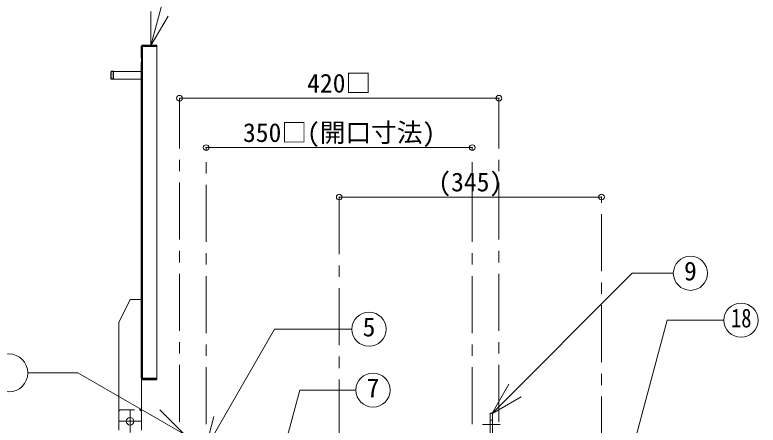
# Model space of a CAD drawing. Units: millimetres at full size, sheet at 1:15; details may follow other scales. Extents: x -3184 to 2891, y -2037 to 2178.
# Drawn here: x -2573 to -1596, y -68 to 472 of the extents above; entities that cross this region are included whole.
import ezdxf
from ezdxf.enums import TextEntityAlignment as Align

# ---------------------------------------------------------------- set-up
doc = ezdxf.new("R2010")
doc.units = ezdxf.units.MM
doc.header["$LTSCALE"] = 15
doc.header["$PDMODE"] = 32
doc.header["$PDSIZE"] = 7.5
doc.linetypes.add('CHAIN1', pattern=[8, 5, -1, 1, -1])
doc.linetypes.add('DASHED1', pattern=[1.8, 1.2, -0.6])
doc.layers.add('0-0', color=4, linetype='Continuous', lineweight=9)
doc.styles.add('ＭＳ ゴシック', font='')
doc.styles.get('ＭＳ ゴシック').set_extended_font_data('MS Gothic')

msp = doc.modelspace()

# ---------------------------------------------------------------- linework, layer by layer
at = {"layer": '0-0', "color": 7, "lineweight": 18}
for p, q in [((-2394.29, 431.54), (-2394.29, 476.54)), ((-2394.29, 431.54), (-2371.79, 470.51)), ((-2406.7, 415.37), (-2406.7, 409.37)), ((-2405.2, 415.37), (-2405.2, 409.37)), ((-2443.7, 397.37), (-2406.7, 397.37)), ((-2443.7, 387.37), (-2406.7, 387.37)), ((-1946.22, -52.87), (-1761.27, 132.08)), ((-1707.34, 132.08), (-1761.27, 132.08)), ((-2421.7, 97.37), (-2436.7, 67.37)), ((-2421.7, 97.37), (-2406.7, 97.37)), ((-1771.08, -137.18), (-1715.5, 70.25)), ((-1640.82, 70.25), (-1715.5, 70.25)), ((-2436.7, 67.37), (-2436.7, -74.63)), ((-2323.07, -99.98), (-2231.62, 58.42)), ((-2130, 58.42), (-2231.62, 58.42)), ((-2556.22, 0.91), (-2490.2, 0.91)), ((-2350.7, -79.64), (-2490.2, 0.91)), ((-2406.7, -6.13), (-2406.7, -74.63)), ((-1946.22, -52.87), (-1923.72, -13.9)), ((-1946.22, -52.87), (-1907.24, -30.37)), ((-2350.7, -79.64), (-2382.52, -47.82)), ((-2323.07, -99.98), (-2311.43, -56.51))]:
    msp.add_line(p, q, dxfattribs=at)
at = {"layer": '0-0', "color": 5, "lineweight": 25}
for p, q in [((-2406.7, 415.37), (-2406.7, 430.87)), ((-2405.2, 432.37), (-2386.7, 432.37)), ((-2405.2, 415.37), (-2405.2, 430.12)), ((-2404.45, 430.87), (-2386.7, 430.87)), ((-2386.7, 430.87), (-2386.7, 432.37)), ((-2406.7, 415.37), (-2405.2, 415.37)), ((-2406.7, -6.13), (-2406.7, 409.37)), ((-2406.7, 409.37), (-2405.2, 409.37)), ((-2405.2, -5.38), (-2405.2, 409.37)), ((-2446.7, 387.37), (-2446.7, 397.37)), ((-2443.7, 397.37), (-2446.7, 397.37)), ((-2443.7, 387.37), (-2443.7, 397.37)), ((-2443.7, 387.37), (-2446.7, 387.37)), ((-2405.2, -7.63), (-2386.7, -7.63)), ((-2404.45, -6.13), (-2386.7, -6.13)), ((-2386.7, -7.63), (-2386.7, -6.13))]:
    msp.add_line(p, q, dxfattribs=at)
at = {"layer": '0-0'}
for p, q in [((-2386.7, -6.13), (-2386.7, 430.87)), ((-1936.7, 362.37), (-2356.7, 362.37)), ((-2321.7, 297.37), (-1971.7, 297.37)), ((-1801.7, 232.37), (-2146.7, 232.37)), ((-1945.2, -52.13), (-1948.2, -52.13)), ((-1948.2, -52.13), (-1948.2, -79.13)), ((-1945.2, -52.13), (-1945.2, -79.13))]:
    msp.add_line(p, q, dxfattribs=at)
at = {"layer": '0-0', "linetype": 'CHAIN1'}
for p, q in [((-2356.7, -63.63), (-2356.7, 362.37)), ((-1936.7, -63.63), (-1936.7, 362.37)), ((-2321.7, -66.63), (-2321.7, 297.37)), ((-1971.7, -66.63), (-1971.7, 297.37)), ((-2146.7, 232.37), (-2146.7, -1377.13)), ((-1801.7, -225.13), (-1801.7, 232.37)), ((-2421.7, -47.63), (-2421.7, -77.63)), ((-2436.7, -62.63), (-2406.7, -62.63)), ((-1958.2, -67.13), (-1935.2, -67.13))]:
    msp.add_line(p, q, dxfattribs=at)
at = {"layer": '0-0', "linetype": 'DASHED1'}
for p, q in [((-2433.7, -47.63), (-2409.7, -47.63)), ((-1948.2, -61.13), (-1945.2, -61.13))]:
    msp.add_line(p, q, dxfattribs=at)
at = {"layer": '0-0', "color": 7, "lineweight": 18}
for points in [[(-2394.29, 431.54), (-2358.07, 566.74), (-2299.77, 566.74)], [(-2241.73, -182.66), (-2198.6, -21.7), (-2124.76, -21.7)]]:
    msp.add_lwpolyline(points, dxfattribs=at)
for centre, radius in [((-1684.84, 132.08), 22.5), ((-1618.32, 70.25), 22.5), ((-2107.5, 58.42), 22.5), ((-2581.22, 0.91), 25), ((-2102.26, -21.7), 22.5), ((-2421.7, -62.63), 5)]:
    msp.add_circle(centre, radius, dxfattribs=at)
at = {"layer": '0-0', "color": 5, "lineweight": 25}
for centre, radius, start, end in [((-2405.2, 430.87), 1.5, 90, 180), ((-2404.45, 430.12), 0.75, 90, 180), ((-2405.2, -6.13), 1.5, 180, 270), ((-2404.45, -5.38), 0.75, 180, 270)]:
    msp.add_arc(centre, radius, start, end, dxfattribs=at)
at = {"layer": '0-0', "linetype": 'DASHED1'}
for centre, start, end in [((-2433.7, -50.63), 90, 180), ((-2409.7, -50.63), 0, 90)]:
    msp.add_arc(centre, 3, start, end, dxfattribs=at)
at = {"layer": '0-0', "color": 1}
for p in [(-2356.7, 362.37), (-1936.7, 362.37), (-2321.7, 297.37), (-1971.7, 297.37), (-2146.7, 232.37), (-1801.7, 232.37)]:
    msp.add_point(p, dxfattribs=at)

# ---------------------------------------------------------------- texts
at = {"layer": '0-0', "color": 7, "style": 'ＭＳ ゴシック'}
for s, p in [('420□', (-2188.89, 362.37)), ('350□(開口寸法)', (-2273.26, 297.37)), ('(345)', (-2016.39, 232.37)), ('9', (-1693.27, 115.2)), ('5', (-2115.93, 41.55)), ('7', (-2110.7, -38.58))]:
    msp.add_text(s, height=24.74, dxfattribs=at).set_placement(p, align=Align.BOTTOM_LEFT)
at = {"layer": '0-0', "color": 7, "style": 'ＭＳ ゴシック', "width": 0.8}
msp.add_text('18', height=24.74, dxfattribs=at).set_placement((-1631.45, 53.38), align=Align.BOTTOM_LEFT)

doc.saveas('drawing.dxf')
